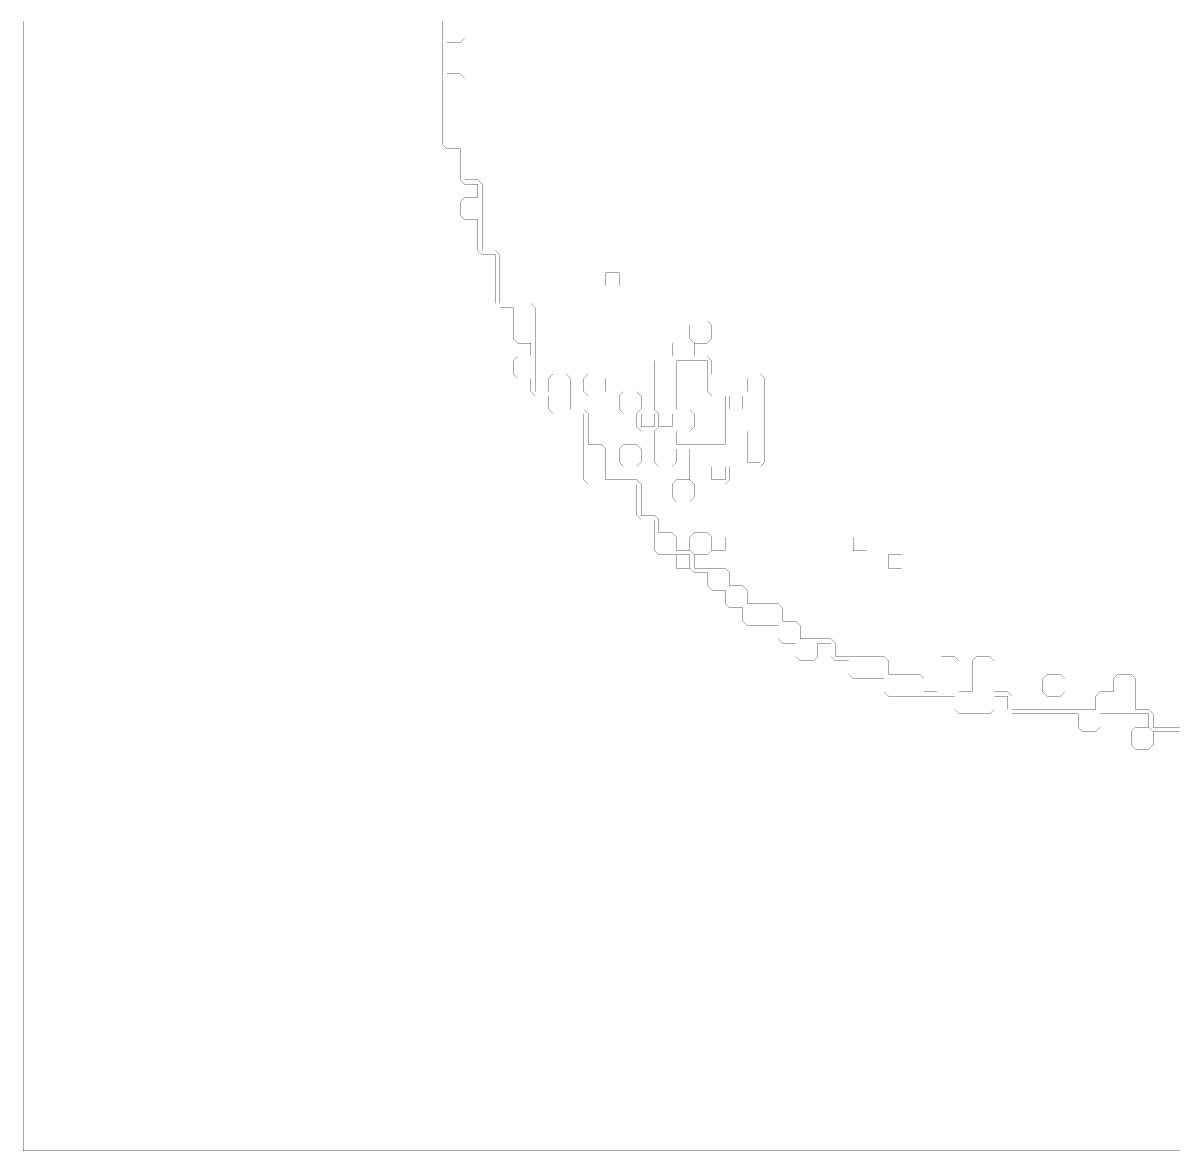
# Model space of a CAD drawing. Header units: metres. Extents: x 0 to 4990, y -4990 to 0.
# Drawn here: x 0 to 2550, y -4990 to -2495 of the extents above; entities that cross this region are included whole.
import ezdxf

# ---------------------------------------------------------------- set-up
doc = ezdxf.new("R2010")
doc.units = ezdxf.units.M
for name, color, linetype in [('conductor', 1, 'Continuous'), ('dielectric', 8, 'Continuous'), ('substrate', 5, 'Continuous')]:
    doc.layers.add(name, color=color, linetype=linetype)

msp = doc.modelspace()

# ---------------------------------------------------------------- linework, layer by layer
at = {"layer": 'conductor', "const_width": 0.5}
msp.add_lwpolyline([(976.5625, -2490.234375), (976.5625, -2500), (976.5625, -2509.765625), (976.5625, -2519.53125), (976.5625, -2529.296875), (966.796875, -2539.0625), (957.03125, -2539.0625), (947.265625, -2539.0625), (937.5, -2539.0625), (937.5, -2548.828125), (937.5, -2558.59375), (937.5, -2568.359375), (937.5, -2578.125), (937.5, -2587.890625), (937.5, -2597.65625), (937.5, -2607.421875), (947.265625, -2607.421875), (957.03125, -2607.421875), (966.796875, -2607.421875), (976.5625, -2617.1875), (976.5625, -2626.953125), (976.5625, -2636.71875), (976.5625, -2646.484375), (976.5625, -2656.25), (976.5625, -2666.015625), (976.5625, -2675.78125), (976.5625, -2685.546875), (976.5625, -2695.3125), (976.5625, -2705.078125), (976.5625, -2714.84375), (976.5625, -2724.609375), (976.5625, -2734.375), (976.5625, -2744.140625), (976.5625, -2753.90625), (976.5625, -2763.671875), (976.5625, -2773.4375), (976.5625, -2783.203125), (976.5625, -2792.96875), (976.5625, -2802.734375), (976.5625, -2812.5), (976.5625, -2822.265625), (976.5625, -2832.03125), (976.5625, -2841.796875), (986.328125, -2841.796875), (996.09375, -2841.796875), (1005.859375, -2841.796875), (1015.625, -2851.5625), (1015.625, -2861.328125), (1015.625, -2871.09375), (1015.625, -2880.859375), (1015.625, -2890.625), (1015.625, -2900.390625), (1015.625, -2910.15625), (1015.625, -2919.921875), (1015.625, -2929.6875), (1015.625, -2939.453125), (1015.625, -2949.21875), (1015.625, -2958.984375), (1015.625, -2968.75), (1015.625, -2978.515625), (1015.625, -2988.28125), (1015.625, -2998.046875), (1025.390625, -2998.046875), (1035.15625, -2998.046875), (1044.921875, -2998.046875), (1054.6875, -3007.8125), (1054.6875, -3017.578125), (1054.6875, -3027.34375), (1054.6875, -3037.109375), (1054.6875, -3046.875), (1054.6875, -3056.640625), (1054.6875, -3066.40625), (1054.6875, -3076.171875), (1054.6875, -3085.9375), (1054.6875, -3095.703125), (1054.6875, -3105.46875), (1054.6875, -3115.234375), (1064.453125, -3115.234375), (1074.21875, -3115.234375), (1083.984375, -3115.234375), (1093.75, -3115.234375), (1103.515625, -3115.234375), (1113.28125, -3115.234375), (1123.046875, -3115.234375), (1132.8125, -3125), (1132.8125, -3134.765625), (1132.8125, -3144.53125), (1132.8125, -3154.296875), (1132.8125, -3164.0625), (1132.8125, -3173.828125), (1132.8125, -3183.59375), (1132.8125, -3193.359375), (1132.8125, -3203.125), (1132.8125, -3212.890625), (1132.8125, -3222.65625), (1132.8125, -3232.421875), (1132.8125, -3242.1875), (1132.8125, -3251.953125), (1132.8125, -3261.71875), (1132.8125, -3271.484375), (1132.8125, -3281.25), (1132.8125, -3291.015625), (1132.8125, -3300.78125), (1132.8125, -3310.546875), (1142.578125, -3310.546875), (1152.34375, -3310.546875), (1162.109375, -3310.546875), (1162.109375, -3300.78125), (1162.109375, -3291.015625), (1162.109375, -3281.25), (1171.875, -3271.484375), (1181.640625, -3271.484375), (1191.40625, -3271.484375), (1201.171875, -3271.484375), (1210.9375, -3281.25), (1210.9375, -3291.015625), (1210.9375, -3300.78125), (1210.9375, -3310.546875), (1210.9375, -3320.3125), (1210.9375, -3330.078125), (1210.9375, -3339.84375), (1210.9375, -3349.609375), (1220.703125, -3349.609375), (1230.46875, -3349.609375), (1240.234375, -3349.609375), (1250, -3359.375), (1250, -3369.140625), (1250, -3378.90625), (1250, -3388.671875), (1250, -3398.4375), (1250, -3408.203125), (1250, -3417.96875), (1250, -3427.734375), (1259.765625, -3427.734375), (1269.53125, -3427.734375), (1279.296875, -3427.734375), (1289.0625, -3437.5), (1289.0625, -3447.265625), (1289.0625, -3457.03125), (1289.0625, -3466.796875), (1289.0625, -3476.5625), (1289.0625, -3486.328125), (1289.0625, -3496.09375), (1289.0625, -3505.859375), (1298.828125, -3505.859375), (1308.59375, -3505.859375), (1318.359375, -3505.859375), (1328.125, -3505.859375), (1337.890625, -3505.859375), (1347.65625, -3505.859375), (1357.421875, -3505.859375), (1367.1875, -3515.625), (1367.1875, -3525.390625), (1367.1875, -3535.15625), (1367.1875, -3544.921875), (1367.1875, -3554.6875), (1367.1875, -3564.453125), (1367.1875, -3574.21875), (1367.1875, -3583.984375), (1376.953125, -3583.984375), (1386.71875, -3583.984375), (1396.484375, -3583.984375), (1406.25, -3593.75), (1406.25, -3603.515625), (1406.25, -3613.28125), (1406.25, -3623.046875), (1416.015625, -3623.046875), (1425.78125, -3623.046875), (1435.546875, -3623.046875), (1445.3125, -3632.8125), (1445.3125, -3642.578125), (1445.3125, -3652.34375), (1445.3125, -3662.109375), (1455.078125, -3662.109375), (1464.84375, -3662.109375), (1474.609375, -3662.109375), (1484.375, -3671.875), (1484.375, -3681.640625), (1484.375, -3691.40625), (1484.375, -3701.171875), (1494.140625, -3701.171875), (1503.90625, -3701.171875), (1513.671875, -3701.171875), (1523.4375, -3701.171875), (1533.203125, -3701.171875), (1542.96875, -3701.171875), (1552.734375, -3701.171875), (1562.5, -3710.9375), (1562.5, -3720.703125), (1562.5, -3730.46875), (1562.5, -3740.234375), (1572.265625, -3740.234375), (1582.03125, -3740.234375), (1591.796875, -3740.234375), (1601.5625, -3750), (1601.5625, -3759.765625), (1601.5625, -3769.53125), (1601.5625, -3779.296875), (1611.328125, -3779.296875), (1621.09375, -3779.296875), (1630.859375, -3779.296875), (1640.625, -3779.296875), (1650.390625, -3779.296875), (1660.15625, -3779.296875), (1669.921875, -3779.296875), (1679.6875, -3789.0625), (1679.6875, -3798.828125), (1679.6875, -3808.59375), (1679.6875, -3818.359375), (1689.453125, -3818.359375), (1699.21875, -3818.359375), (1708.984375, -3818.359375), (1718.75, -3828.125), (1718.75, -3837.890625), (1718.75, -3847.65625), (1718.75, -3857.421875), (1728.515625, -3857.421875), (1738.28125, -3857.421875), (1748.046875, -3857.421875), (1757.8125, -3857.421875), (1767.578125, -3857.421875), (1777.34375, -3857.421875), (1787.109375, -3857.421875), (1796.875, -3867.1875), (1796.875, -3876.953125), (1796.875, -3886.71875), (1796.875, -3896.484375), (1806.640625, -3896.484375), (1816.40625, -3896.484375), (1826.171875, -3896.484375), (1835.9375, -3896.484375), (1845.703125, -3896.484375), (1855.46875, -3896.484375), (1865.234375, -3896.484375), (1875, -3896.484375), (1884.765625, -3896.484375), (1894.53125, -3896.484375), (1904.296875, -3896.484375), (1914.0625, -3906.25), (1914.0625, -3916.015625), (1914.0625, -3925.78125), (1914.0625, -3935.546875), (1923.828125, -3935.546875), (1933.59375, -3935.546875), (1943.359375, -3935.546875), (1953.125, -3935.546875), (1962.890625, -3935.546875), (1972.65625, -3935.546875), (1982.421875, -3935.546875), (1992.1875, -3945.3125), (1992.1875, -3955.078125), (1992.1875, -3964.84375), (1992.1875, -3974.609375), (2001.953125, -3974.609375), (2011.71875, -3974.609375), (2021.484375, -3974.609375), (2021.484375, -3964.84375), (2021.484375, -3955.078125), (2021.484375, -3945.3125), (2021.484375, -3935.546875), (2021.484375, -3925.78125), (2021.484375, -3916.015625), (2021.484375, -3906.25), (2031.25, -3896.484375), (2041.015625, -3896.484375), (2050.78125, -3896.484375), (2060.546875, -3896.484375), (2070.3125, -3906.25), (2070.3125, -3916.015625), (2070.3125, -3925.78125), (2070.3125, -3935.546875), (2070.3125, -3945.3125), (2070.3125, -3955.078125), (2070.3125, -3964.84375), (2070.3125, -3974.609375), (2080.078125, -3974.609375), (2089.84375, -3974.609375), (2099.609375, -3974.609375), (2099.609375, -3964.84375), (2099.609375, -3955.078125), (2099.609375, -3945.3125), (2099.609375, -3935.546875), (2099.609375, -3925.78125), (2099.609375, -3916.015625), (2099.609375, -3906.25), (2109.375, -3896.484375), (2119.140625, -3896.484375), (2128.90625, -3896.484375), (2138.671875, -3896.484375), (2148.4375, -3906.25), (2148.4375, -3916.015625), (2148.4375, -3925.78125), (2148.4375, -3935.546875), (2148.4375, -3945.3125), (2148.4375, -3955.078125), (2148.4375, -3964.84375), (2148.4375, -3974.609375), (2158.203125, -3974.609375), (2167.96875, -3974.609375), (2177.734375, -3974.609375), (2187.5, -3984.375), (2187.5, -3994.140625), (2187.5, -4003.90625), (2187.5, -4013.671875), (2197.265625, -4013.671875), (2207.03125, -4013.671875), (2216.796875, -4013.671875), (2226.5625, -4013.671875), (2236.328125, -4013.671875), (2246.09375, -4013.671875), (2255.859375, -4013.671875), (2265.625, -4013.671875), (2275.390625, -4013.671875), (2285.15625, -4013.671875), (2294.921875, -4013.671875), (2304.6875, -4013.671875), (2314.453125, -4013.671875), (2324.21875, -4013.671875), (2333.984375, -4013.671875), (2343.75, -4013.671875), (2353.515625, -4013.671875), (2363.28125, -4013.671875), (2373.046875, -4013.671875), (2373.046875, -4003.90625), (2373.046875, -3994.140625), (2373.046875, -3984.375), (2382.8125, -3974.609375), (2392.578125, -3974.609375), (2402.34375, -3974.609375), (2412.109375, -3974.609375), (2412.109375, -3964.84375), (2412.109375, -3955.078125), (2412.109375, -3945.3125), (2421.875, -3935.546875), (2431.640625, -3935.546875), (2441.40625, -3935.546875), (2451.171875, -3935.546875), (2460.9375, -3945.3125), (2460.9375, -3955.078125), (2460.9375, -3964.84375), (2460.9375, -3974.609375), (2460.9375, -3984.375), (2460.9375, -3994.140625), (2460.9375, -4003.90625), (2460.9375, -4013.671875), (2470.703125, -4013.671875), (2480.46875, -4013.671875), (2490.234375, -4013.671875), (2500, -4023.4375), (2500, -4033.203125), (2500, -4042.96875), (2500, -4052.734375), (2509.765625, -4052.734375), (2519.53125, -4052.734375), (2529.296875, -4052.734375), (2539.0625, -4052.734375), (2548.828125, -4052.734375), (2558.59375, -4052.734375)], dxfattribs=at)
for points in [[(1474.609375, -3164.0625), (1484.375, -3154.296875), (1494.140625, -3154.296875), (1503.90625, -3154.296875), (1513.671875, -3154.296875), (1523.4375, -3164.0625), (1523.4375, -3173.828125), (1523.4375, -3183.59375), (1523.4375, -3193.359375), (1513.671875, -3203.125), (1503.90625, -3203.125), (1494.140625, -3203.125), (1484.375, -3203.125), (1474.609375, -3193.359375), (1474.609375, -3183.59375), (1474.609375, -3173.828125)], [(1435.546875, -3203.125), (1445.3125, -3193.359375), (1455.078125, -3193.359375), (1464.84375, -3193.359375), (1474.609375, -3193.359375), (1484.375, -3203.125), (1484.375, -3212.890625), (1484.375, -3222.65625), (1484.375, -3232.421875), (1494.140625, -3232.421875), (1503.90625, -3232.421875), (1513.671875, -3232.421875), (1523.4375, -3242.1875), (1523.4375, -3251.953125), (1523.4375, -3261.71875), (1523.4375, -3271.484375), (1533.203125, -3271.484375), (1542.96875, -3271.484375), (1552.734375, -3271.484375), (1562.5, -3271.484375), (1572.265625, -3271.484375), (1582.03125, -3271.484375), (1591.796875, -3271.484375), (1601.5625, -3271.484375), (1611.328125, -3271.484375), (1621.09375, -3271.484375), (1630.859375, -3271.484375), (1640.625, -3281.25), (1640.625, -3291.015625), (1640.625, -3300.78125), (1640.625, -3310.546875), (1640.625, -3320.3125), (1640.625, -3330.078125), (1640.625, -3339.84375), (1640.625, -3349.609375), (1640.625, -3359.375), (1640.625, -3369.140625), (1640.625, -3378.90625), (1640.625, -3388.671875), (1640.625, -3398.4375), (1640.625, -3408.203125), (1640.625, -3417.96875), (1640.625, -3427.734375), (1640.625, -3437.5), (1640.625, -3447.265625), (1640.625, -3457.03125), (1640.625, -3466.796875), (1630.859375, -3476.5625), (1621.09375, -3476.5625), (1611.328125, -3476.5625), (1601.5625, -3476.5625), (1591.796875, -3476.5625), (1582.03125, -3476.5625), (1572.265625, -3476.5625), (1562.5, -3476.5625), (1562.5, -3486.328125), (1562.5, -3496.09375), (1562.5, -3505.859375), (1552.734375, -3515.625), (1542.96875, -3515.625), (1533.203125, -3515.625), (1523.4375, -3515.625), (1513.671875, -3515.625), (1503.90625, -3515.625), (1494.140625, -3515.625), (1484.375, -3515.625), (1474.609375, -3505.859375), (1474.609375, -3496.09375), (1474.609375, -3486.328125), (1474.609375, -3476.5625), (1474.609375, -3466.796875), (1474.609375, -3457.03125), (1474.609375, -3447.265625), (1474.609375, -3437.5), (1464.84375, -3437.5), (1455.078125, -3437.5), (1445.3125, -3437.5), (1445.3125, -3447.265625), (1445.3125, -3457.03125), (1445.3125, -3466.796875), (1435.546875, -3476.5625), (1425.78125, -3476.5625), (1416.015625, -3476.5625), (1406.25, -3476.5625), (1396.484375, -3466.796875), (1396.484375, -3457.03125), (1396.484375, -3447.265625), (1396.484375, -3437.5), (1396.484375, -3427.734375), (1396.484375, -3417.96875), (1396.484375, -3408.203125), (1396.484375, -3398.4375), (1406.25, -3388.671875), (1416.015625, -3388.671875), (1425.78125, -3388.671875), (1435.546875, -3388.671875), (1435.546875, -3378.90625), (1435.546875, -3369.140625), (1435.546875, -3359.375), (1425.78125, -3359.375), (1416.015625, -3359.375), (1406.25, -3359.375), (1396.484375, -3349.609375), (1396.484375, -3339.84375), (1396.484375, -3330.078125), (1396.484375, -3320.3125), (1396.484375, -3310.546875), (1396.484375, -3300.78125), (1396.484375, -3291.015625), (1396.484375, -3281.25), (1396.484375, -3271.484375), (1396.484375, -3261.71875), (1396.484375, -3251.953125), (1396.484375, -3242.1875), (1406.25, -3232.421875), (1416.015625, -3232.421875), (1425.78125, -3232.421875), (1435.546875, -3232.421875), (1435.546875, -3222.65625), (1435.546875, -3212.890625)], [(1240.234375, -3281.25), (1250, -3271.484375), (1259.765625, -3271.484375), (1269.53125, -3271.484375), (1279.296875, -3271.484375), (1289.0625, -3281.25), (1289.0625, -3291.015625), (1289.0625, -3300.78125), (1289.0625, -3310.546875), (1279.296875, -3320.3125), (1269.53125, -3320.3125), (1259.765625, -3320.3125), (1250, -3320.3125), (1240.234375, -3310.546875), (1240.234375, -3300.78125), (1240.234375, -3291.015625)], [(1318.359375, -3320.3125), (1328.125, -3310.546875), (1337.890625, -3310.546875), (1347.65625, -3310.546875), (1357.421875, -3310.546875), (1367.1875, -3320.3125), (1367.1875, -3330.078125), (1367.1875, -3339.84375), (1367.1875, -3349.609375), (1357.421875, -3359.375), (1347.65625, -3359.375), (1337.890625, -3359.375), (1328.125, -3359.375), (1318.359375, -3349.609375), (1318.359375, -3339.84375), (1318.359375, -3330.078125)], [(1562.5, -3320.3125), (1562.5, -3330.078125), (1562.5, -3339.84375), (1562.5, -3349.609375), (1572.265625, -3349.609375), (1582.03125, -3349.609375), (1591.796875, -3349.609375), (1591.796875, -3339.84375), (1591.796875, -3330.078125), (1591.796875, -3320.3125), (1582.03125, -3320.3125), (1572.265625, -3320.3125)], [(1357.421875, -3359.375), (1367.1875, -3349.609375), (1376.953125, -3349.609375), (1386.71875, -3349.609375), (1396.484375, -3349.609375), (1406.25, -3359.375), (1406.25, -3369.140625), (1406.25, -3378.90625), (1406.25, -3388.671875), (1396.484375, -3398.4375), (1386.71875, -3398.4375), (1376.953125, -3398.4375), (1367.1875, -3398.4375), (1357.421875, -3388.671875), (1357.421875, -3378.90625), (1357.421875, -3369.140625)], [(1318.359375, -3437.5), (1328.125, -3427.734375), (1337.890625, -3427.734375), (1347.65625, -3427.734375), (1357.421875, -3427.734375), (1367.1875, -3437.5), (1367.1875, -3447.265625), (1367.1875, -3457.03125), (1367.1875, -3466.796875), (1357.421875, -3476.5625), (1347.65625, -3476.5625), (1337.890625, -3476.5625), (1328.125, -3476.5625), (1318.359375, -3466.796875), (1318.359375, -3457.03125), (1318.359375, -3447.265625)], [(1435.546875, -3515.625), (1445.3125, -3505.859375), (1455.078125, -3505.859375), (1464.84375, -3505.859375), (1474.609375, -3505.859375), (1484.375, -3515.625), (1484.375, -3525.390625), (1484.375, -3535.15625), (1484.375, -3544.921875), (1474.609375, -3554.6875), (1464.84375, -3554.6875), (1455.078125, -3554.6875), (1445.3125, -3554.6875), (1435.546875, -3544.921875), (1435.546875, -3535.15625), (1435.546875, -3525.390625)], [(1474.609375, -3632.8125), (1484.375, -3623.046875), (1494.140625, -3623.046875), (1503.90625, -3623.046875), (1513.671875, -3623.046875), (1523.4375, -3632.8125), (1523.4375, -3642.578125), (1523.4375, -3652.34375), (1523.4375, -3662.109375), (1513.671875, -3671.875), (1503.90625, -3671.875), (1494.140625, -3671.875), (1484.375, -3671.875), (1474.609375, -3662.109375), (1474.609375, -3652.34375), (1474.609375, -3642.578125)], [(2255.859375, -3945.3125), (2265.625, -3935.546875), (2275.390625, -3935.546875), (2285.15625, -3935.546875), (2294.921875, -3935.546875), (2304.6875, -3945.3125), (2304.6875, -3955.078125), (2304.6875, -3964.84375), (2304.6875, -3974.609375), (2294.921875, -3984.375), (2285.15625, -3984.375), (2275.390625, -3984.375), (2265.625, -3984.375), (2255.859375, -3974.609375), (2255.859375, -3964.84375), (2255.859375, -3955.078125)]]:
    msp.add_lwpolyline(points, close=True, dxfattribs=at)
at = {"layer": 'dielectric', "const_width": 0.5}
msp.add_lwpolyline([(1445.3125, -3671.875), (1445.3125, -3681.640625), (1445.3125, -3691.40625), (1445.3125, -3701.171875), (1455.078125, -3701.171875), (1464.84375, -3701.171875), (1474.609375, -3701.171875), (1474.609375, -3691.40625), (1474.609375, -3681.640625), (1474.609375, -3671.875), (1464.84375, -3671.875), (1455.078125, -3671.875)], close=True, dxfattribs=at)
at = {"layer": 'substrate', "const_width": 0.5}
for points in [[(0, -2490.234375), (0, -2500), (0, -2509.765625), (0, -2519.53125), (0, -2529.296875), (0, -2539.0625), (0, -2548.828125), (0, -2558.59375), (0, -2568.359375), (0, -2578.125), (0, -2587.890625), (0, -2597.65625), (0, -2607.421875), (0, -2617.1875), (0, -2626.953125), (0, -2636.71875), (0, -2646.484375), (0, -2656.25), (0, -2666.015625), (0, -2675.78125), (0, -2685.546875), (0, -2695.3125), (0, -2705.078125), (0, -2714.84375), (0, -2724.609375), (0, -2734.375), (0, -2744.140625), (0, -2753.90625), (0, -2763.671875), (0, -2773.4375), (0, -2783.203125), (0, -2792.96875), (0, -2802.734375), (0, -2812.5), (0, -2822.265625), (0, -2832.03125), (0, -2841.796875), (0, -2851.5625), (0, -2861.328125), (0, -2871.09375), (0, -2880.859375), (0, -2890.625), (0, -2900.390625), (0, -2910.15625), (0, -2919.921875), (0, -2929.6875), (0, -2939.453125), (0, -2949.21875), (0, -2958.984375), (0, -2968.75), (0, -2978.515625), (0, -2988.28125), (0, -2998.046875), (0, -3007.8125), (0, -3017.578125), (0, -3027.34375), (0, -3037.109375), (0, -3046.875), (0, -3056.640625), (0, -3066.40625), (0, -3076.171875), (0, -3085.9375), (0, -3095.703125), (0, -3105.46875), (0, -3115.234375), (0, -3125), (0, -3134.765625), (0, -3144.53125), (0, -3154.296875), (0, -3164.0625), (0, -3173.828125), (0, -3183.59375), (0, -3193.359375), (0, -3203.125), (0, -3212.890625), (0, -3222.65625), (0, -3232.421875), (0, -3242.1875), (0, -3251.953125), (0, -3261.71875), (0, -3271.484375), (0, -3281.25), (0, -3291.015625), (0, -3300.78125), (0, -3310.546875), (0, -3320.3125), (0, -3330.078125), (0, -3339.84375), (0, -3349.609375), (0, -3359.375), (0, -3369.140625), (0, -3378.90625), (0, -3388.671875), (0, -3398.4375), (0, -3408.203125), (0, -3417.96875), (0, -3427.734375), (0, -3437.5), (0, -3447.265625), (0, -3457.03125), (0, -3466.796875), (0, -3476.5625), (0, -3486.328125), (0, -3496.09375), (0, -3505.859375), (0, -3515.625), (0, -3525.390625), (0, -3535.15625), (0, -3544.921875), (0, -3554.6875), (0, -3564.453125), (0, -3574.21875), (0, -3583.984375), (0, -3593.75), (0, -3603.515625), (0, -3613.28125), (0, -3623.046875), (0, -3632.8125), (0, -3642.578125), (0, -3652.34375), (0, -3662.109375), (0, -3671.875), (0, -3681.640625), (0, -3691.40625), (0, -3701.171875), (0, -3710.9375), (0, -3720.703125), (0, -3730.46875), (0, -3740.234375), (0, -3750), (0, -3759.765625), (0, -3769.53125), (0, -3779.296875), (0, -3789.0625), (0, -3798.828125), (0, -3808.59375), (0, -3818.359375), (0, -3828.125), (0, -3837.890625), (0, -3847.65625), (0, -3857.421875), (0, -3867.1875), (0, -3876.953125), (0, -3886.71875), (0, -3896.484375), (0, -3906.25), (0, -3916.015625), (0, -3925.78125), (0, -3935.546875), (0, -3945.3125), (0, -3955.078125), (0, -3964.84375), (0, -3974.609375), (0, -3984.375), (0, -3994.140625), (0, -4003.90625), (0, -4013.671875), (0, -4023.4375), (0, -4033.203125), (0, -4042.96875), (0, -4052.734375), (0, -4062.5), (0, -4072.265625), (0, -4082.03125), (0, -4091.796875), (0, -4101.5625), (0, -4111.328125), (0, -4121.09375), (0, -4130.859375), (0, -4140.625), (0, -4150.390625), (0, -4160.15625), (0, -4169.921875), (0, -4179.6875), (0, -4189.453125), (0, -4199.21875), (0, -4208.984375), (0, -4218.75), (0, -4228.515625), (0, -4238.28125), (0, -4248.046875), (0, -4257.8125), (0, -4267.578125), (0, -4277.34375), (0, -4287.109375), (0, -4296.875), (0, -4306.640625), (0, -4316.40625), (0, -4326.171875), (0, -4335.9375), (0, -4345.703125), (0, -4355.46875), (0, -4365.234375), (0, -4375), (0, -4384.765625), (0, -4394.53125), (0, -4404.296875), (0, -4414.0625), (0, -4423.828125), (0, -4433.59375), (0, -4443.359375), (0, -4453.125), (0, -4462.890625), (0, -4472.65625), (0, -4482.421875), (0, -4492.1875), (0, -4501.953125), (0, -4511.71875), (0, -4521.484375), (0, -4531.25), (0, -4541.015625), (0, -4550.78125), (0, -4560.546875), (0, -4570.3125), (0, -4580.078125), (0, -4589.84375), (0, -4599.609375), (0, -4609.375), (0, -4619.140625), (0, -4628.90625), (0, -4638.671875), (0, -4648.4375), (0, -4658.203125), (0, -4667.96875), (0, -4677.734375), (0, -4687.5), (0, -4697.265625), (0, -4707.03125), (0, -4716.796875), (0, -4726.5625), (0, -4736.328125), (0, -4746.09375), (0, -4755.859375), (0, -4765.625), (0, -4775.390625), (0, -4785.15625), (0, -4794.921875), (0, -4804.6875), (0, -4814.453125), (0, -4824.21875), (0, -4833.984375), (0, -4843.75), (0, -4853.515625), (0, -4863.28125), (0, -4873.046875), (0, -4882.8125), (0, -4892.578125), (0, -4902.34375), (0, -4912.109375), (0, -4921.875), (0, -4931.640625), (0, -4941.40625), (0, -4951.171875), (0, -4960.9375), (0, -4970.703125), (0, -4980.46875), (0, -4990.234375), (9.765625, -4990.234375), (19.53125, -4990.234375), (29.296875, -4990.234375), (39.0625, -4990.234375), (48.828125, -4990.234375), (58.59375, -4990.234375), (68.359375, -4990.234375), (78.125, -4990.234375), (87.890625, -4990.234375), (97.65625, -4990.234375), (107.421875, -4990.234375), (117.1875, -4990.234375), (126.953125, -4990.234375), (136.71875, -4990.234375), (146.484375, -4990.234375), (156.25, -4990.234375), (166.015625, -4990.234375), (175.78125, -4990.234375), (185.546875, -4990.234375), (195.3125, -4990.234375), (205.078125, -4990.234375), (214.84375, -4990.234375), (224.609375, -4990.234375), (234.375, -4990.234375), (244.140625, -4990.234375), (253.90625, -4990.234375), (263.671875, -4990.234375), (273.4375, -4990.234375), (283.203125, -4990.234375), (292.96875, -4990.234375), (302.734375, -4990.234375), (312.5, -4990.234375), (322.265625, -4990.234375), (332.03125, -4990.234375), (341.796875, -4990.234375), (351.5625, -4990.234375), (361.328125, -4990.234375), (371.09375, -4990.234375), (380.859375, -4990.234375), (390.625, -4990.234375), (400.390625, -4990.234375), (410.15625, -4990.234375), (419.921875, -4990.234375), (429.6875, -4990.234375), (439.453125, -4990.234375), (449.21875, -4990.234375), (458.984375, -4990.234375), (468.75, -4990.234375), (478.515625, -4990.234375), (488.28125, -4990.234375), (498.046875, -4990.234375), (507.8125, -4990.234375), (517.578125, -4990.234375), (527.34375, -4990.234375), (537.109375, -4990.234375), (546.875, -4990.234375), (556.640625, -4990.234375), (566.40625, -4990.234375), (576.171875, -4990.234375), (585.9375, -4990.234375), (595.703125, -4990.234375), (605.46875, -4990.234375), (615.234375, -4990.234375), (625, -4990.234375), (634.765625, -4990.234375), (644.53125, -4990.234375), (654.296875, -4990.234375), (664.0625, -4990.234375), (673.828125, -4990.234375), (683.59375, -4990.234375), (693.359375, -4990.234375), (703.125, -4990.234375), (712.890625, -4990.234375), (722.65625, -4990.234375), (732.421875, -4990.234375), (742.1875, -4990.234375), (751.953125, -4990.234375), (761.71875, -4990.234375), (771.484375, -4990.234375), (781.25, -4990.234375), (791.015625, -4990.234375), (800.78125, -4990.234375), (810.546875, -4990.234375), (820.3125, -4990.234375), (830.078125, -4990.234375), (839.84375, -4990.234375), (849.609375, -4990.234375), (859.375, -4990.234375), (869.140625, -4990.234375), (878.90625, -4990.234375), (888.671875, -4990.234375), (898.4375, -4990.234375), (908.203125, -4990.234375), (917.96875, -4990.234375), (927.734375, -4990.234375), (937.5, -4990.234375), (947.265625, -4990.234375), (957.03125, -4990.234375), (966.796875, -4990.234375), (976.5625, -4990.234375), (986.328125, -4990.234375), (996.09375, -4990.234375), (1005.859375, -4990.234375), (1015.625, -4990.234375), (1025.390625, -4990.234375), (1035.15625, -4990.234375), (1044.921875, -4990.234375), (1054.6875, -4990.234375), (1064.453125, -4990.234375), (1074.21875, -4990.234375), (1083.984375, -4990.234375), (1093.75, -4990.234375), (1103.515625, -4990.234375), (1113.28125, -4990.234375), (1123.046875, -4990.234375), (1132.8125, -4990.234375), (1142.578125, -4990.234375), (1152.34375, -4990.234375), (1162.109375, -4990.234375), (1171.875, -4990.234375), (1181.640625, -4990.234375), (1191.40625, -4990.234375), (1201.171875, -4990.234375), (1210.9375, -4990.234375), (1220.703125, -4990.234375), (1230.46875, -4990.234375), (1240.234375, -4990.234375), (1250, -4990.234375), (1259.765625, -4990.234375), (1269.53125, -4990.234375), (1279.296875, -4990.234375), (1289.0625, -4990.234375), (1298.828125, -4990.234375), (1308.59375, -4990.234375), (1318.359375, -4990.234375), (1328.125, -4990.234375), (1337.890625, -4990.234375), (1347.65625, -4990.234375), (1357.421875, -4990.234375), (1367.1875, -4990.234375), (1376.953125, -4990.234375), (1386.71875, -4990.234375), (1396.484375, -4990.234375), (1406.25, -4990.234375), (1416.015625, -4990.234375), (1425.78125, -4990.234375), (1435.546875, -4990.234375), (1445.3125, -4990.234375), (1455.078125, -4990.234375), (1464.84375, -4990.234375), (1474.609375, -4990.234375), (1484.375, -4990.234375), (1494.140625, -4990.234375), (1503.90625, -4990.234375), (1513.671875, -4990.234375), (1523.4375, -4990.234375), (1533.203125, -4990.234375), (1542.96875, -4990.234375), (1552.734375, -4990.234375), (1562.5, -4990.234375), (1572.265625, -4990.234375), (1582.03125, -4990.234375), (1591.796875, -4990.234375), (1601.5625, -4990.234375), (1611.328125, -4990.234375), (1621.09375, -4990.234375), (1630.859375, -4990.234375), (1640.625, -4990.234375), (1650.390625, -4990.234375), (1660.15625, -4990.234375), (1669.921875, -4990.234375), (1679.6875, -4990.234375), (1689.453125, -4990.234375), (1699.21875, -4990.234375), (1708.984375, -4990.234375), (1718.75, -4990.234375), (1728.515625, -4990.234375), (1738.28125, -4990.234375), (1748.046875, -4990.234375), (1757.8125, -4990.234375), (1767.578125, -4990.234375), (1777.34375, -4990.234375), (1787.109375, -4990.234375), (1796.875, -4990.234375), (1806.640625, -4990.234375), (1816.40625, -4990.234375), (1826.171875, -4990.234375), (1835.9375, -4990.234375), (1845.703125, -4990.234375), (1855.46875, -4990.234375), (1865.234375, -4990.234375), (1875, -4990.234375), (1884.765625, -4990.234375), (1894.53125, -4990.234375), (1904.296875, -4990.234375), (1914.0625, -4990.234375), (1923.828125, -4990.234375), (1933.59375, -4990.234375), (1943.359375, -4990.234375), (1953.125, -4990.234375), (1962.890625, -4990.234375), (1972.65625, -4990.234375), (1982.421875, -4990.234375), (1992.1875, -4990.234375), (2001.953125, -4990.234375), (2011.71875, -4990.234375), (2021.484375, -4990.234375), (2031.25, -4990.234375), (2041.015625, -4990.234375), (2050.78125, -4990.234375), (2060.546875, -4990.234375), (2070.3125, -4990.234375), (2080.078125, -4990.234375), (2089.84375, -4990.234375), (2099.609375, -4990.234375), (2109.375, -4990.234375), (2119.140625, -4990.234375), (2128.90625, -4990.234375), (2138.671875, -4990.234375), (2148.4375, -4990.234375), (2158.203125, -4990.234375), (2167.96875, -4990.234375), (2177.734375, -4990.234375), (2187.5, -4990.234375), (2197.265625, -4990.234375), (2207.03125, -4990.234375), (2216.796875, -4990.234375), (2226.5625, -4990.234375), (2236.328125, -4990.234375), (2246.09375, -4990.234375), (2255.859375, -4990.234375), (2265.625, -4990.234375), (2275.390625, -4990.234375), (2285.15625, -4990.234375), (2294.921875, -4990.234375), (2304.6875, -4990.234375), (2314.453125, -4990.234375), (2324.21875, -4990.234375), (2333.984375, -4990.234375), (2343.75, -4990.234375), (2353.515625, -4990.234375), (2363.28125, -4990.234375), (2373.046875, -4990.234375), (2382.8125, -4990.234375), (2392.578125, -4990.234375), (2402.34375, -4990.234375), (2412.109375, -4990.234375), (2421.875, -4990.234375), (2431.640625, -4990.234375), (2441.40625, -4990.234375), (2451.171875, -4990.234375), (2460.9375, -4990.234375), (2470.703125, -4990.234375), (2480.46875, -4990.234375), (2490.234375, -4990.234375), (2500, -4990.234375), (2509.765625, -4990.234375), (2519.53125, -4990.234375), (2529.296875, -4990.234375), (2539.0625, -4990.234375), (2548.828125, -4990.234375), (2558.59375, -4990.234375)], [(2558.59375, -4062.5), (2548.828125, -4062.5), (2539.0625, -4062.5), (2529.296875, -4062.5), (2519.53125, -4062.5), (2509.765625, -4062.5), (2500, -4062.5), (2490.234375, -4052.734375), (2490.234375, -4042.96875), (2490.234375, -4033.203125), (2490.234375, -4023.4375), (2480.46875, -4023.4375), (2470.703125, -4023.4375), (2460.9375, -4023.4375), (2451.171875, -4023.4375), (2441.40625, -4023.4375), (2431.640625, -4023.4375), (2421.875, -4023.4375), (2412.109375, -4023.4375), (2402.34375, -4023.4375), (2392.578125, -4023.4375), (2382.8125, -4023.4375), (2382.8125, -4033.203125), (2382.8125, -4042.96875), (2382.8125, -4052.734375), (2373.046875, -4062.5), (2363.28125, -4062.5), (2353.515625, -4062.5), (2343.75, -4062.5), (2333.984375, -4052.734375), (2333.984375, -4042.96875), (2333.984375, -4033.203125), (2333.984375, -4023.4375), (2324.21875, -4023.4375), (2314.453125, -4023.4375), (2304.6875, -4023.4375), (2294.921875, -4023.4375), (2285.15625, -4023.4375), (2275.390625, -4023.4375), (2265.625, -4023.4375), (2255.859375, -4023.4375), (2246.09375, -4023.4375), (2236.328125, -4023.4375), (2226.5625, -4023.4375), (2216.796875, -4023.4375), (2207.03125, -4023.4375), (2197.265625, -4023.4375), (2187.5, -4023.4375), (2177.734375, -4013.671875), (2177.734375, -4003.90625), (2177.734375, -3994.140625), (2177.734375, -3984.375), (2167.96875, -3984.375), (2158.203125, -3984.375), (2148.4375, -3984.375), (2148.4375, -3994.140625), (2148.4375, -4003.90625), (2148.4375, -4013.671875), (2138.671875, -4023.4375), (2128.90625, -4023.4375), (2119.140625, -4023.4375), (2109.375, -4023.4375), (2099.609375, -4023.4375), (2089.84375, -4023.4375), (2080.078125, -4023.4375), (2070.3125, -4023.4375), (2060.546875, -4013.671875), (2060.546875, -4003.90625), (2060.546875, -3994.140625), (2060.546875, -3984.375), (2050.78125, -3984.375), (2041.015625, -3984.375), (2031.25, -3984.375), (2021.484375, -3984.375), (2011.71875, -3984.375), (2001.953125, -3984.375), (1992.1875, -3984.375), (1982.421875, -3984.375), (1972.65625, -3984.375), (1962.890625, -3984.375), (1953.125, -3984.375), (1943.359375, -3984.375), (1933.59375, -3984.375), (1923.828125, -3984.375), (1914.0625, -3984.375), (1904.296875, -3974.609375), (1904.296875, -3964.84375), (1904.296875, -3955.078125), (1904.296875, -3945.3125), (1894.53125, -3945.3125), (1884.765625, -3945.3125), (1875, -3945.3125), (1865.234375, -3945.3125), (1855.46875, -3945.3125), (1845.703125, -3945.3125), (1835.9375, -3945.3125), (1826.171875, -3935.546875), (1826.171875, -3925.78125), (1826.171875, -3916.015625), (1826.171875, -3906.25), (1816.40625, -3906.25), (1806.640625, -3906.25), (1796.875, -3906.25), (1787.109375, -3896.484375), (1787.109375, -3886.71875), (1787.109375, -3876.953125), (1787.109375, -3867.1875), (1777.34375, -3867.1875), (1767.578125, -3867.1875), (1757.8125, -3867.1875), (1757.8125, -3876.953125), (1757.8125, -3886.71875), (1757.8125, -3896.484375), (1748.046875, -3906.25), (1738.28125, -3906.25), (1728.515625, -3906.25), (1718.75, -3906.25), (1708.984375, -3896.484375), (1708.984375, -3886.71875), (1708.984375, -3876.953125), (1708.984375, -3867.1875), (1699.21875, -3867.1875), (1689.453125, -3867.1875), (1679.6875, -3867.1875), (1669.921875, -3857.421875), (1669.921875, -3847.65625), (1669.921875, -3837.890625), (1669.921875, -3828.125), (1660.15625, -3828.125), (1650.390625, -3828.125), (1640.625, -3828.125), (1630.859375, -3828.125), (1621.09375, -3828.125), (1611.328125, -3828.125), (1601.5625, -3828.125), (1591.796875, -3818.359375), (1591.796875, -3808.59375), (1591.796875, -3798.828125), (1591.796875, -3789.0625), (1582.03125, -3789.0625), (1572.265625, -3789.0625), (1562.5, -3789.0625), (1552.734375, -3779.296875), (1552.734375, -3769.53125), (1552.734375, -3759.765625), (1552.734375, -3750), (1542.96875, -3750), (1533.203125, -3750), (1523.4375, -3750), (1513.671875, -3740.234375), (1513.671875, -3730.46875), (1513.671875, -3720.703125), (1513.671875, -3710.9375), (1503.90625, -3710.9375), (1494.140625, -3710.9375), (1484.375, -3710.9375), (1474.609375, -3701.171875), (1474.609375, -3691.40625), (1474.609375, -3681.640625), (1474.609375, -3671.875), (1464.84375, -3671.875), (1455.078125, -3671.875), (1445.3125, -3671.875), (1435.546875, -3671.875), (1425.78125, -3671.875), (1416.015625, -3671.875), (1406.25, -3671.875), (1396.484375, -3662.109375), (1396.484375, -3652.34375), (1396.484375, -3642.578125), (1396.484375, -3632.8125), (1396.484375, -3623.046875), (1396.484375, -3613.28125), (1396.484375, -3603.515625), (1396.484375, -3593.75), (1386.71875, -3593.75), (1376.953125, -3593.75), (1367.1875, -3593.75), (1357.421875, -3583.984375), (1357.421875, -3574.21875), (1357.421875, -3564.453125), (1357.421875, -3554.6875), (1357.421875, -3544.921875), (1357.421875, -3535.15625), (1357.421875, -3525.390625), (1357.421875, -3515.625), (1347.65625, -3515.625), (1337.890625, -3515.625), (1328.125, -3515.625), (1318.359375, -3515.625), (1308.59375, -3515.625), (1298.828125, -3515.625), (1289.0625, -3515.625), (1279.296875, -3515.625), (1269.53125, -3515.625), (1259.765625, -3515.625), (1250, -3515.625), (1240.234375, -3505.859375), (1240.234375, -3496.09375), (1240.234375, -3486.328125), (1240.234375, -3476.5625), (1240.234375, -3466.796875), (1240.234375, -3457.03125), (1240.234375, -3447.265625), (1240.234375, -3437.5), (1240.234375, -3427.734375), (1240.234375, -3417.96875), (1240.234375, -3408.203125), (1240.234375, -3398.4375), (1240.234375, -3388.671875), (1240.234375, -3378.90625), (1240.234375, -3369.140625), (1240.234375, -3359.375), (1230.46875, -3359.375), (1220.703125, -3359.375), (1210.9375, -3359.375), (1201.171875, -3359.375), (1191.40625, -3359.375), (1181.640625, -3359.375), (1171.875, -3359.375), (1162.109375, -3349.609375), (1162.109375, -3339.84375), (1162.109375, -3330.078125), (1162.109375, -3320.3125), (1152.34375, -3320.3125), (1142.578125, -3320.3125), (1132.8125, -3320.3125), (1123.046875, -3310.546875), (1123.046875, -3300.78125), (1123.046875, -3291.015625), (1123.046875, -3281.25), (1113.28125, -3281.25), (1103.515625, -3281.25), (1093.75, -3281.25), (1083.984375, -3271.484375), (1083.984375, -3261.71875), (1083.984375, -3251.953125), (1083.984375, -3242.1875), (1093.75, -3232.421875), (1103.515625, -3232.421875), (1113.28125, -3232.421875), (1123.046875, -3232.421875), (1123.046875, -3222.65625), (1123.046875, -3212.890625), (1123.046875, -3203.125), (1113.28125, -3203.125), (1103.515625, -3203.125), (1093.75, -3203.125), (1083.984375, -3193.359375), (1083.984375, -3183.59375), (1083.984375, -3173.828125), (1083.984375, -3164.0625), (1083.984375, -3154.296875), (1083.984375, -3144.53125), (1083.984375, -3134.765625), (1083.984375, -3125), (1074.21875, -3125), (1064.453125, -3125), (1054.6875, -3125), (1044.921875, -3115.234375), (1044.921875, -3105.46875), (1044.921875, -3095.703125), (1044.921875, -3085.9375), (1044.921875, -3076.171875), (1044.921875, -3066.40625), (1044.921875, -3056.640625), (1044.921875, -3046.875), (1044.921875, -3037.109375), (1044.921875, -3027.34375), (1044.921875, -3017.578125), (1044.921875, -3007.8125), (1035.15625, -3007.8125), (1025.390625, -3007.8125), (1015.625, -3007.8125), (1005.859375, -2998.046875), (1005.859375, -2988.28125), (1005.859375, -2978.515625), (1005.859375, -2968.75), (1005.859375, -2958.984375), (1005.859375, -2949.21875), (1005.859375, -2939.453125), (1005.859375, -2929.6875), (996.09375, -2929.6875), (986.328125, -2929.6875), (976.5625, -2929.6875), (966.796875, -2919.921875), (966.796875, -2910.15625), (966.796875, -2900.390625), (966.796875, -2890.625), (976.5625, -2880.859375), (986.328125, -2880.859375), (996.09375, -2880.859375), (1005.859375, -2880.859375), (1005.859375, -2871.09375), (1005.859375, -2861.328125), (1005.859375, -2851.5625), (996.09375, -2851.5625), (986.328125, -2851.5625), (976.5625, -2851.5625), (966.796875, -2841.796875), (966.796875, -2832.03125), (966.796875, -2822.265625), (966.796875, -2812.5), (966.796875, -2802.734375), (966.796875, -2792.96875), (966.796875, -2783.203125), (966.796875, -2773.4375), (957.03125, -2773.4375), (947.265625, -2773.4375), (937.5, -2773.4375), (927.734375, -2763.671875), (927.734375, -2753.90625), (927.734375, -2744.140625), (927.734375, -2734.375), (927.734375, -2724.609375), (927.734375, -2714.84375), (927.734375, -2705.078125), (927.734375, -2695.3125), (927.734375, -2685.546875), (927.734375, -2675.78125), (927.734375, -2666.015625), (927.734375, -2656.25), (927.734375, -2646.484375), (927.734375, -2636.71875), (927.734375, -2626.953125), (927.734375, -2617.1875), (927.734375, -2607.421875), (927.734375, -2597.65625), (927.734375, -2587.890625), (927.734375, -2578.125), (927.734375, -2568.359375), (927.734375, -2558.59375), (927.734375, -2548.828125), (927.734375, -2539.0625), (927.734375, -2529.296875), (927.734375, -2519.53125), (927.734375, -2509.765625), (927.734375, -2500), (927.734375, -2490.234375)]]:
    msp.add_lwpolyline(points, dxfattribs=at)
for points in [[(1289.0625, -3046.875), (1289.0625, -3056.640625), (1289.0625, -3066.40625), (1289.0625, -3076.171875), (1298.828125, -3076.171875), (1308.59375, -3076.171875), (1318.359375, -3076.171875), (1318.359375, -3066.40625), (1318.359375, -3056.640625), (1318.359375, -3046.875), (1308.59375, -3046.875), (1298.828125, -3046.875)], [(1445.3125, -3242.1875), (1445.3125, -3251.953125), (1445.3125, -3261.71875), (1445.3125, -3271.484375), (1445.3125, -3281.25), (1445.3125, -3291.015625), (1445.3125, -3300.78125), (1445.3125, -3310.546875), (1445.3125, -3320.3125), (1445.3125, -3330.078125), (1445.3125, -3339.84375), (1445.3125, -3349.609375), (1455.078125, -3349.609375), (1464.84375, -3349.609375), (1474.609375, -3349.609375), (1484.375, -3359.375), (1484.375, -3369.140625), (1484.375, -3378.90625), (1484.375, -3388.671875), (1474.609375, -3398.4375), (1464.84375, -3398.4375), (1455.078125, -3398.4375), (1445.3125, -3398.4375), (1445.3125, -3408.203125), (1445.3125, -3417.96875), (1445.3125, -3427.734375), (1455.078125, -3427.734375), (1464.84375, -3427.734375), (1474.609375, -3427.734375), (1484.375, -3427.734375), (1494.140625, -3427.734375), (1503.90625, -3427.734375), (1513.671875, -3427.734375), (1523.4375, -3427.734375), (1533.203125, -3427.734375), (1542.96875, -3427.734375), (1552.734375, -3427.734375), (1552.734375, -3417.96875), (1552.734375, -3408.203125), (1552.734375, -3398.4375), (1552.734375, -3388.671875), (1552.734375, -3378.90625), (1552.734375, -3369.140625), (1552.734375, -3359.375), (1552.734375, -3349.609375), (1552.734375, -3339.84375), (1552.734375, -3330.078125), (1552.734375, -3320.3125), (1542.96875, -3320.3125), (1533.203125, -3320.3125), (1523.4375, -3320.3125), (1513.671875, -3310.546875), (1513.671875, -3300.78125), (1513.671875, -3291.015625), (1513.671875, -3281.25), (1513.671875, -3271.484375), (1513.671875, -3261.71875), (1513.671875, -3251.953125), (1513.671875, -3242.1875), (1503.90625, -3242.1875), (1494.140625, -3242.1875), (1484.375, -3242.1875), (1474.609375, -3242.1875), (1464.84375, -3242.1875), (1455.078125, -3242.1875)], [(1601.5625, -3281.25), (1601.5625, -3291.015625), (1601.5625, -3300.78125), (1601.5625, -3310.546875), (1611.328125, -3310.546875), (1621.09375, -3310.546875), (1630.859375, -3310.546875), (1630.859375, -3300.78125), (1630.859375, -3291.015625), (1630.859375, -3281.25), (1621.09375, -3281.25), (1611.328125, -3281.25)], [(1367.1875, -3359.375), (1367.1875, -3369.140625), (1367.1875, -3378.90625), (1367.1875, -3388.671875), (1376.953125, -3388.671875), (1386.71875, -3388.671875), (1396.484375, -3388.671875), (1396.484375, -3378.90625), (1396.484375, -3369.140625), (1396.484375, -3359.375), (1386.71875, -3359.375), (1376.953125, -3359.375)], [(1601.5625, -3398.4375), (1601.5625, -3408.203125), (1601.5625, -3417.96875), (1601.5625, -3427.734375), (1601.5625, -3437.5), (1601.5625, -3447.265625), (1601.5625, -3457.03125), (1601.5625, -3466.796875), (1611.328125, -3466.796875), (1621.09375, -3466.796875), (1630.859375, -3466.796875), (1630.859375, -3457.03125), (1630.859375, -3447.265625), (1630.859375, -3437.5), (1630.859375, -3427.734375), (1630.859375, -3417.96875), (1630.859375, -3408.203125), (1630.859375, -3398.4375), (1621.09375, -3398.4375), (1611.328125, -3398.4375)], [(1523.4375, -3476.5625), (1523.4375, -3486.328125), (1523.4375, -3496.09375), (1523.4375, -3505.859375), (1533.203125, -3505.859375), (1542.96875, -3505.859375), (1552.734375, -3505.859375), (1552.734375, -3496.09375), (1552.734375, -3486.328125), (1552.734375, -3476.5625), (1542.96875, -3476.5625), (1533.203125, -3476.5625)], [(1523.4375, -3632.8125), (1523.4375, -3642.578125), (1523.4375, -3652.34375), (1523.4375, -3662.109375), (1533.203125, -3662.109375), (1542.96875, -3662.109375), (1552.734375, -3662.109375), (1552.734375, -3652.34375), (1552.734375, -3642.578125), (1552.734375, -3632.8125), (1542.96875, -3632.8125), (1533.203125, -3632.8125)], [(1835.9375, -3632.8125), (1835.9375, -3642.578125), (1835.9375, -3652.34375), (1835.9375, -3662.109375), (1845.703125, -3662.109375), (1855.46875, -3662.109375), (1865.234375, -3662.109375), (1865.234375, -3652.34375), (1865.234375, -3642.578125), (1865.234375, -3632.8125), (1855.46875, -3632.8125), (1845.703125, -3632.8125)], [(1914.0625, -3671.875), (1914.0625, -3681.640625), (1914.0625, -3691.40625), (1914.0625, -3701.171875), (1923.828125, -3701.171875), (1933.59375, -3701.171875), (1943.359375, -3701.171875), (1943.359375, -3691.40625), (1943.359375, -3681.640625), (1943.359375, -3671.875), (1933.59375, -3671.875), (1923.828125, -3671.875)], [(2451.171875, -4062.5), (2460.9375, -4052.734375), (2470.703125, -4052.734375), (2480.46875, -4052.734375), (2490.234375, -4052.734375), (2500, -4062.5), (2500, -4072.265625), (2500, -4082.03125), (2500, -4091.796875), (2490.234375, -4101.5625), (2480.46875, -4101.5625), (2470.703125, -4101.5625), (2460.9375, -4101.5625), (2451.171875, -4091.796875), (2451.171875, -4082.03125), (2451.171875, -4072.265625)]]:
    msp.add_lwpolyline(points, close=True, dxfattribs=at)

doc.saveas('drawing.dxf')
